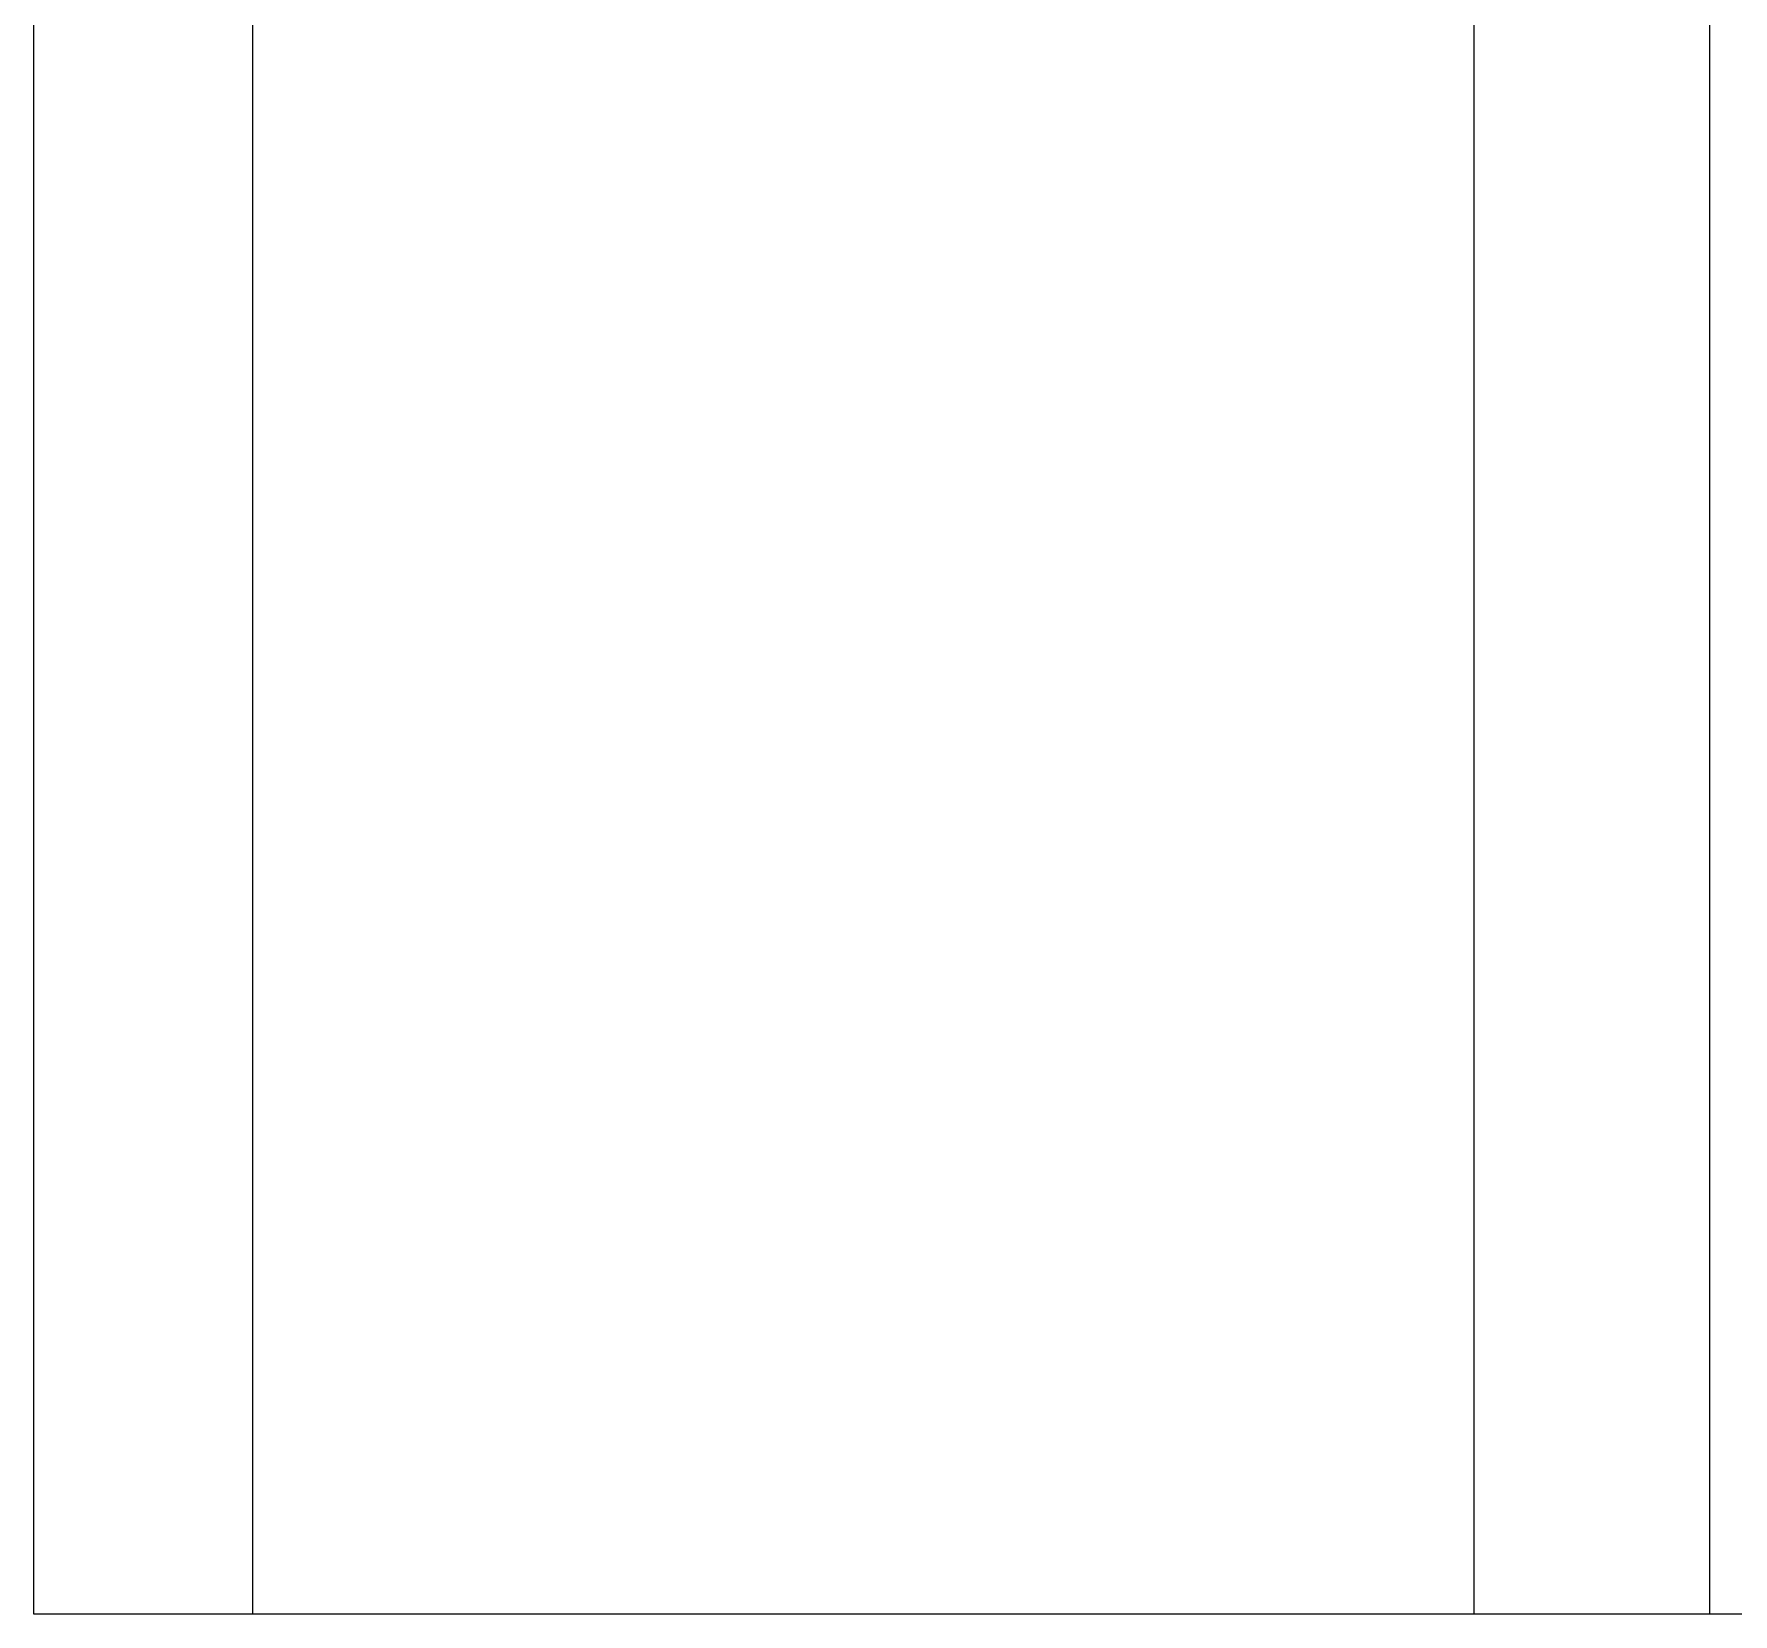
# Model space of a CAD drawing. Extents: x -121210 to 57230, y 84783 to 157800.
# Drawn here: x -32214 to -31562, y 117333 to 117939 of the extents above; entities that cross this region are included whole.
import ezdxf

# ---------------------------------------------------------------- set-up
doc = ezdxf.new("R2010")
doc.units = 0
doc.header["$MEASUREMENT"] = 0
doc.layers.get('0').update_dxf_attribs({"linetype": 'CONTINUOUS'})

# ---------------------------------------------------------------- blocks, each defined once
blk = doc.blocks.new('A$C1C31036F')
for p, q in [((0, 0), (0, 3458.3)), ((167.7, 3458.3), (167.7, 0)), ((1105, 0), (1105, 3458.3)), ((1285.6, 3458.3), (1285.6, 0)), ((1421.1, 0), (0, 0))]:
    blk.add_line(p, q)

msp = doc.modelspace()

# ---------------------------------------------------------------- block references
at = {"xscale": 0.5, "yscale": 0.5, "zscale": 0.5}
msp.add_blockref('A$C1C31036F', (-32213.82, 117333.19), dxfattribs=at)

doc.saveas('drawing.dxf')
